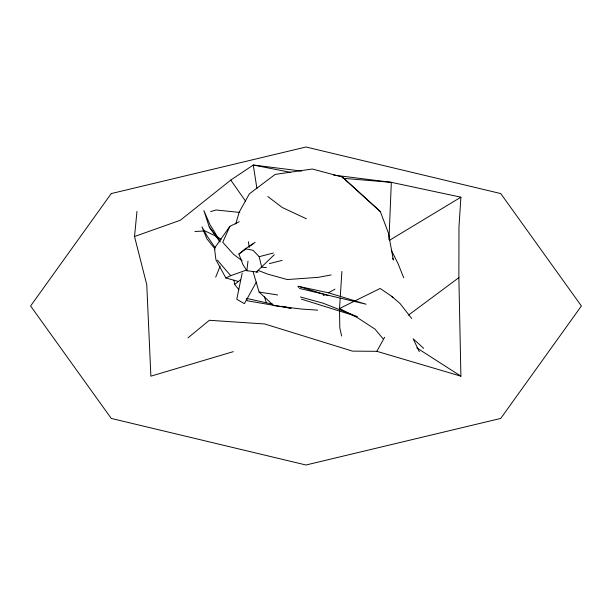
<?xml version="1.0" encoding="UTF-8"?>
<svg xmlns="http://www.w3.org/2000/svg" width="612" height="612" viewBox="0 0 612 612"><rect width="100%" height="100%" fill="white"/><g stroke="black" fill="none" stroke-linecap="round" stroke-linejoin="round"><path stroke-width="0.92" d="M188.052 337.801L209.35 320.283L264.736 323.978L352.489 351.127L376.862 351.326L460.897 376.166L458.87 277.649L458.977 226.96L460.897 197.179L391.328 182.338L333.655 175.101M388.964 239.705L391.328 182.338L343.049 178.306M340.195 298.059L339.53 308.509L339.798 327.894L341.626 336.026M340.318 296.154L341.901 271.453M233.287 351.648L150.881 376.166L146.765 284.702L134.518 236.523L136.981 211.385M258.103 272.141L246.865 270.726L247.99 261.072M242.176 273.12L236.768 299.26L244.379 303.659L256.336 282.094M235.727 224.023L239.193 212.15L249.398 193.797L275.201 174.389L312.365 169.011L342.376 177.052L380.312 211.584L388.368 232.897L393.348 260.001L392.697 258.21M215.692 277.16L220.113 266.113M239.254 221.728L229.875 226.348L222.737 242.268L233.7 254.462L242.092 260.697M376.862 351.326L384.588 337.281M229.875 226.348L214.475 248.22L215.944 259.855L225.851 277.955L237.716 281.298M274.268 254.722L256.191 272.21M246.865 270.726L242.918 264.545L238.887 254.034L245.343 248.717L255.143 242.306M301.502 171.069L253.276 165.018L230.755 180.089L180.341 220.243L134.518 236.523M238.818 289.553L234.633 284.473L240.508 279.791M408.51 315.096L458.87 277.649M238.887 254.034L245.833 249.084M248.916 246.881L253.544 243.576M389.745 240.149L460.897 197.179M323.427 295.604L325.079 294.686M328.392 292.842L335.009 289.17M225.851 277.955L230.693 275.668L246.682 269.969M210.627 211.591L216.067 209.993L239.843 212.44M245.343 248.717L253.054 250.316L259.159 256.696L273.365 253.016M269.387 263.627L282.193 260.36M331.146 274.926L318.194 277.343L287.296 279.546L267.842 274.176L258.165 270.443M194.907 231.512L204.944 230.938L217.352 236.806L221.177 239.376M317.636 310.146L301.112 309.029L273.64 305.549L259.098 292.069L253.062 271.621M266.381 267.566L261.684 267.192L259.159 256.696M259.098 292.069L277.756 294.969M290.34 172.324L253.276 165.018L256.933 188.611M298.411 287.571L298.136 286.271L328.162 292.735L366.053 304.21L299.467 288.443M246.919 298.48L272.768 304.225M281.91 306.26L291.044 308.303L247.455 300.813L246.361 298.908M300.393 296.958L323.105 303.2L357.492 316.679L301.387 299.13M298.136 286.271L327.841 295.466M306.436 218.805L282.239 207.499L267.788 196.49M416.764 347.861L460.897 376.166M411.669 318.47L400.103 303.613L391.749 296.323L380.159 288.474L339.53 308.509L357.592 317.773L374.995 329.118L382.951 338.62M380.312 211.584L342.376 177.052M423.672 348.335L413.154 338.788L419.274 351.64M217.329 260.077L230.693 275.668M215.164 249.076L206.894 238.841L201.952 226.876L207.292 236.339L215.08 247.562M391.749 296.323L392.904 297.784M209.25 226.998L220.205 241.273L209.84 224.428L203.888 210.589L209.25 226.998L220.083 242.038M230.755 180.089L245.588 201.195M391.298 250.232L398.029 263.565L403.698 277.764M264.369 296.568L266.373 302.795M234.021 280.143L234.633 284.473M248.418 241.725L249.191 247.37M111.262 193.568L30.6 306L111.262 418.432L306 464.998L500.738 418.432L581.4 306L500.738 193.568L306 147.002L111.262 193.568"/></g></svg>
